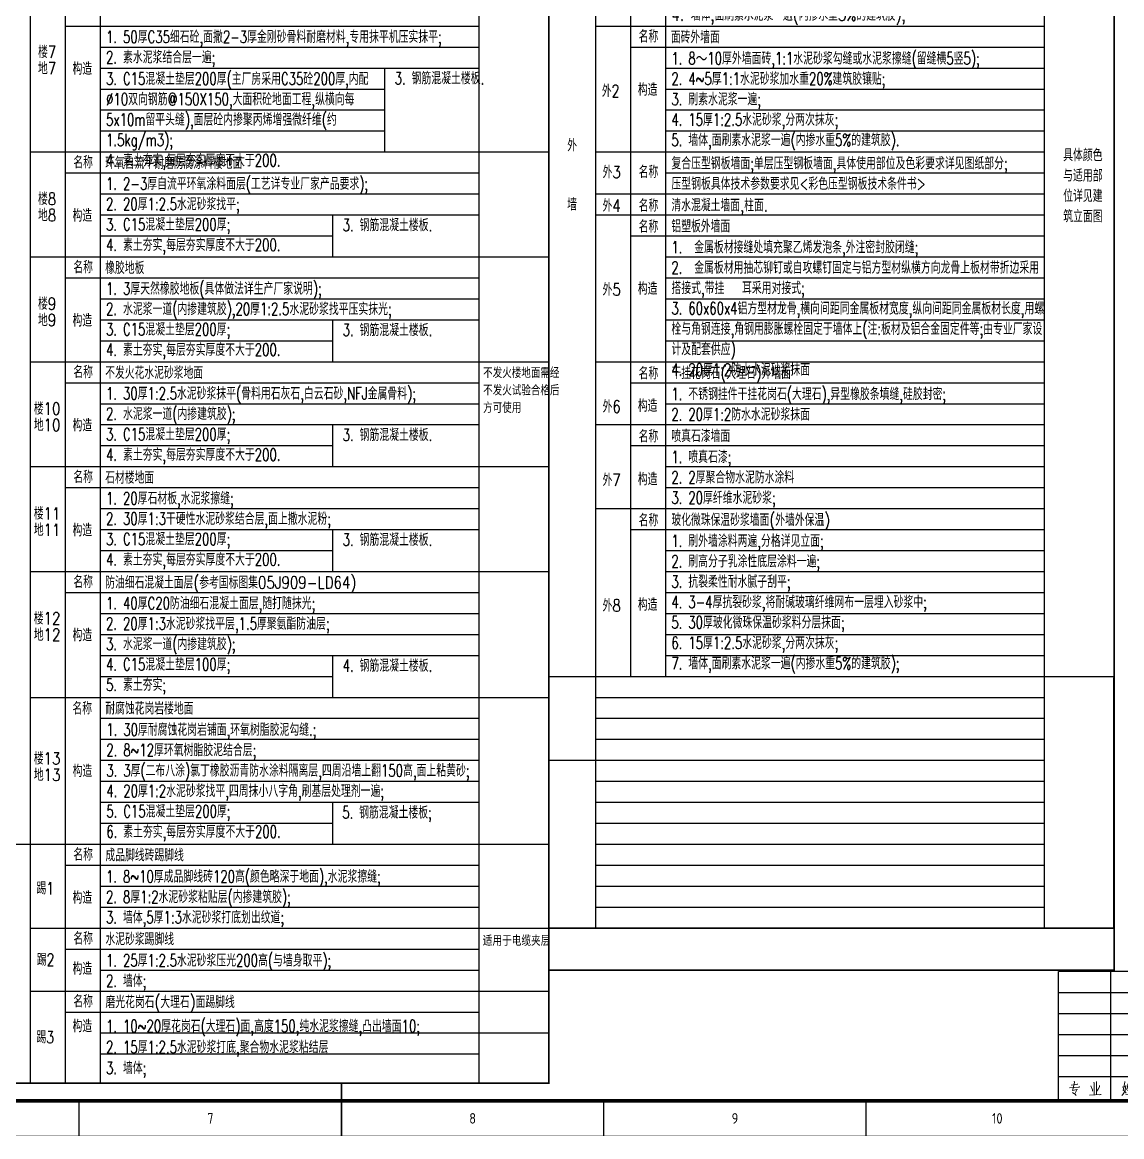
# Model space of a CAD drawing. Extents: x -93062 to 326984, y -142534 to 91021.
# Drawn here: x 260712 to 292147, y -92770 to -60895 of the extents above; entities that cross this region are included whole.
import ezdxf
from ezdxf.enums import TextEntityAlignment as Align

# ---------------------------------------------------------------- set-up
doc = ezdxf.new("R2010")
doc.units = 0
doc.header["$LTSCALE"] = 1000
doc.header["$MEASUREMENT"] = 0
doc.layers.get('0').update_dxf_attribs({"color": 8})
for name, color, linetype in [('HQ2', 8, 'Continuous'), ('PUB_TEXT', 8, 'Continuous'), ('工程做法表', 8, 'Continuous')]:
    doc.layers.add(name, color=color, linetype=linetype)
doc.styles.add('BIGFONT', font='GEDITXT', dxfattribs={"width": 0.8, "bigfont": 'DXT'})
doc.styles.add('hz', font='GEDITXT', dxfattribs={"width": 0.8, "bigfont": 'DXT'})
doc.styles.get("Standard").update_dxf_attribs({"font": 'gbenor.shx', "bigfont": 'gbcbig.shx'})
doc.styles.add('TK', font='GEDITXT.SHX', dxfattribs={"width": 0.85, "height": 3.5, "bigfont": 'DXT.SHX'})

# ---------------------------------------------------------------- blocks, each defined once
blk = doc.blocks.new('GEDI_WK_A11')
at = {"color": 3}
for p, q in [((450, 0), (450, 10)), ((525, 0), (525, 10)), ((600, 0), (600, 10)), ((675, 0), (675, 10))]:
    blk.add_line(p, q, dxfattribs=at)
for points, const_width in [([(0, 0), (1050, 0), (1050, 594), (0, 594)], 0.1), ([(25, 10), (1040, 10), (1040, 584), (25, 584)], 1)]:
    blk.add_lwpolyline(points, close=True, dxfattribs=dict(at, const_width=const_width))
at = {"color": 3, "const_width": 0.5}
blk.add_lwpolyline([(525, 0), (525, 15)], dxfattribs=at)
at = {"color": 3}
for s, p in [('7', (487.5, 5)), ('8', (562.5, 5)), ('9', (637.5, 5)), ('10', (712.5, 5))]:
    blk.add_text(s, height=3, dxfattribs=at).set_placement(p, align=Align.MIDDLE)
blk = doc.blocks.new('GEDI_HQ2_2012')
at = {"layer": 'HQ2', "color": 2}
for p, q in [((0, 37), (-65, 37)), ((-65, 0), (-65, 37)), ((-50, 0), (-50, 37)), ((-35, 0), (-35, 37)), ((-15, 0), (-15, 37)), ((0, 0), (0, 37)), ((-65, 31), (0, 31)), ((-65, 25), (0, 25)), ((-65, 19), (0, 19)), ((-65, 13), (0, 13)), ((-65, 7), (0, 7)), ((0, 0), (0, 7)), ((-65, 0), (0, 0))]:
    blk.add_line(p, q, dxfattribs=at)
at = {"layer": 'HQ2', "color": 7, "lineweight": 0}
for points in [[(-61.84, 3.75), (-58.95, 3.96), (-59.09, 3.99), (-59.26, 3.96)], [(-61.32, 4.51), (-59.5, 4.74), (-59.61, 4.74), (-59.81, 4.67)], [(-60.48, 5.59), (-60.45, 5.32), (-60.68, 4.06), (-60.94, 2.94), (-61, 3), (-59.61, 3.24), (-59.64, 3.34), (-60.33, 1.98)], [(-55.7, 4.3), (-55.3, 3.17), (-55.24, 2.8)], [(-54.89, 5.32), (-54.83, 5.02), (-54.83, 1.71)], [(-54.16, 5.56), (-54.1, 5.29), (-54.16, 1.74)], [(-53.24, 4.44), (-53.3, 3.99), (-53.67, 3.34), (-54.13, 2.66)], [(-45.7, 4.4), (-45.7, 4.26), (-45.81, 3.69), (-45.9, 3.24), (-45.95, 2.94), (-46.07, 2.69), (-46.25, 2.39), (-46.42, 2.12), (-46.62, 1.84), (-46.85, 1.57)], [(-46.82, 3.96), (-45.72, 4.09)], [(-46.04, 5.53), (-46.04, 5.36), (-46.48, 3), (-46.3, 2.9), (-46.1, 2.73), (-45.92, 2.59), (-45.78, 2.42), (-45.7, 2.25)], [(-45.12, 4.88), (-45.12, 4.64), (-45.26, 3.99), (-45.4, 3.58), (-45.58, 3.21)], [(-45.17, 3.96), (-44.02, 4.06), (-44.1, 4.09), (-44.27, 4.06)], [(-44.71, 5.53), (-44.68, 5.32), (-44.74, 1.88)], [(-39.56, 4.64), (-39.47, 4.61), (-38.17, 4.84), (-38.25, 4.91), (-38.49, 4.57), (-38.74, 4.2), (-39.01, 3.89), (-39.3, 3.58), (-39.62, 3.27), (-39.96, 2.97), (-40.34, 2.69), (-40.4, 2.66), (-40.63, 2.52), (-40.86, 2.36)], [(-39.15, 5.7), (-39.18, 5.46), (-39.53, 4.91), (-39.73, 4.57), (-39.96, 4.26), (-40.25, 3.92), (-40.54, 3.69)], [(-39.88, 4.26), (-39.82, 4.23), (-39.5, 3.92), (-39.47, 3.75), (-39.59, 3.99)], [(-27.95, 4.37), (-27.98, 4.2), (-28.44, 3.58), (-28.47, 3.51), (-28.7, 3.21), (-29.11, 2.83), (-29.31, 2.66), (-29.51, 2.49)], [(-28.5, 5.49), (-28.53, 5.26), (-28.76, 4.74), (-28.96, 4.33), (-29.2, 3.99)], [(-28.73, 4.81), (-27.89, 4.91)], [(-28.53, 4.78), (-28.33, 4.26)], [(-27.57, 3.27), (-28.5, 3.14)], [(-28.01, 4.13), (-26.85, 2.83), (-26.38, 2.83), (-26.85, 2.87), (-27.08, 3.11)], [(-27.43, 5.49), (-27.4, 5.32), (-27.75, 4.37)], [(-27.6, 4.71), (-26.56, 4.88)], [(-27.28, 4.67), (-27.02, 4.13)], [(-22.07, 4.64), (-21.98, 4.61), (-20.68, 4.84), (-20.76, 4.91), (-20.99, 4.57), (-21.26, 4.2), (-21.52, 3.89), (-21.81, 3.58), (-22.12, 3.27), (-22.47, 2.97), (-22.85, 2.69), (-22.91, 2.66), (-23.14, 2.52), (-23.37, 2.36)], [(-21.66, 5.7), (-21.69, 5.46), (-22.04, 4.91), (-22.24, 4.57), (-22.47, 4.26), (-22.76, 3.92), (-23.05, 3.69)], [(-22.39, 4.26), (-22.33, 4.23), (-22.01, 3.92), (-21.98, 3.75), (-22.1, 3.99)], [(-11.41, 5.19), (-11.35, 4.84), (-11.32, 4.09), (-11.29, 3.31), (-11.29, 3.21), (-11.29, 2.66), (-11.29, 1.94), (-11.29, 2.18), (-10.17, 2.39), (-9.93, 2.15), (-9.87, 2.46), (-9.87, 2.87), (-9.84, 3.65), (-9.82, 4.47), (-9.82, 5.15), (-9.79, 5.05), (-11.32, 4.81)], [(-11.29, 3.58), (-10.17, 3.79), (-10.28, 3.82), (-10.54, 3.69)], [(-6.08, 4.57), (-4.37, 4.78)], [(-5.62, 5.49), (-5.56, 5.29), (-5.56, 2.73)], [(-5.53, 3.99), (-5.01, 4.09)], [(-5.5, 3.41), (-5.04, 3.51)], [(-4.8, 5.7), (-4.75, 5.49), (-4.83, 2.83)], [(-4.14, 5.22), (-4.05, 4.84), (-4.05, 4.09), (-4.08, 3.27), (-4.14, 2.76), (-4.28, 2.22), (-4.46, 1.88), (-4.78, 1.37)], [(-4.05, 4.81), (-3.18, 4.98), (-3.27, 5.08), (-3.27, 4.03), (-3.27, 3.96), (-3.24, 2.42), (-3.27, 1.84), (-3.3, 1.5), (-3.33, 1.4), (-3.76, 1.84), (-3.36, 1.54)], [(-4.02, 3.96), (-3.53, 4.06)], [(-60.97, 2.42), (-60.62, 2.15), (-60.39, 1.98), (-60.13, 1.81), (-59.99, 1.67), (-59.9, 1.5)], [(-56.1, 1.64), (-52.83, 1.81), (-52.98, 1.84), (-53.3, 1.77)], [(-45.75, 1.81), (-43.72, 1.91), (-43.93, 1.94), (-44.27, 1.88)], [(-45.29, 3), (-44.07, 3.17), (-44.22, 3.17), (-44.36, 3.11)], [(-39.73, 3.04), (-39.67, 2.94), (-39.62, 2.08), (-39.59, 1.98), (-39.59, 1.37), (-39.62, 1.64), (-39.62, 1.74), (-38.19, 1.91), (-38.22, 1.91), (-38.37, 1.91), (-38.22, 3.17), (-38.17, 3.11), (-38.25, 3.07), (-39.64, 2.87)], [(-28.99, 1.61), (-26.79, 1.77), (-26.93, 1.77), (-27.25, 1.74)], [(-28.62, 2.66), (-28.47, 2.22), (-28.47, 2.01), (-28.5, 2.29)], [(-28.07, 2.94), (-27.95, 2.42), (-28.01, 2.15), (-28.01, 2.52)], [(-27.34, 2.9), (-27.34, 2.66), (-27.69, 1.71)], [(-22.24, 3.04), (-22.18, 2.94), (-22.12, 2.08), (-22.1, 1.98), (-22.1, 1.37), (-22.12, 1.64), (-22.12, 1.74), (-20.71, 1.91), (-20.74, 1.91), (-20.88, 1.91), (-20.74, 3.17), (-20.68, 3.11), (-20.76, 3.07), (-22.15, 2.87)], [(-6.17, 2.63), (-4.37, 2.9), (-4.46, 2.94), (-4.57, 2.83)], [(-5.5, 2.42), (-5.53, 2.25), (-5.76, 1.91), (-5.97, 1.67), (-6.17, 1.5)], [(-5.04, 2.52), (-4.72, 2.12), (-4.72, 1.94), (-4.83, 2.25)], [(-4.08, 3.07), (-4.02, 3.07), (-3.56, 3.17)]]:
    blk.add_lwpolyline(points, dxfattribs=at)
blk.add_text('112233', height=0.0001).set_placement((-22.1, 1.74))
blk = doc.blocks.new('A$C51466E6C')
for name, p in [('GEDI_WK_A11', (0, 0)), ('GEDI_HQ2_2012', (795, 10))]:
    blk.add_blockref(name, p)
at = {"style": 'TK', "width": 0.85}
for tag, height, p in [('PROJECTNAME', 4.75, (985, 44)), ('PHASE', 4, (1027, 44)), ('DRAWINGNAME', 4.75, (995, 31))]:
    blk.add_attdef(tag, text='', height=height, dxfattribs=at).set_placement(p, align=Align.MIDDLE_CENTER)
for tag, p, height in [('APPROVE', (872, 32.75), 3.5), ('DESIGN', (917, 32.75), 3.5), ('REVIEW1', (872, 25.75), 3.5), ('DRAW', (917, 25.75), 3.5), ('DRAWINGNUMBER', (967, 18.5), 4), ('REVIEW2', (872, 18.75), 3.5), ('PROPORTION', (917, 18.75), 3.5), ('CHECK', (872, 11.75), 3.5), ('DATE', (917, 11.75), 3.5), ('VERSION', (1033, 11.75), 3.5)]:
    blk.add_attdef(tag, p, '', height=height, dxfattribs=at)

msp = doc.modelspace()

# ---------------------------------------------------------------- linework, layer by layer
at = {"layer": '工程做法表'}
for p, q in [((271071.2, -62203.8), (271071.2, -64603.8)), ((269585, -66403.8), (269585, -67603.8)), ((269585, -69403.8), (269585, -70603.8)), ((269585, -72403.8), (269585, -73603.8)), ((269585, -75403.8), (269585, -76603.8)), ((269585, -79003.8), (269585, -80203.8)), ((269585, -83203.8), (269585, -84403.8))]:
    msp.add_line(p, q, dxfattribs=at)
at = {"layer": '工程做法表', "const_width": 50}
for points in [[(221839.1, -35940.1), (275767.7, -35940.1), (275767.7, -91240.1), (259604.6, -91240.1)], [(221839.1, -35940.1), (275767.7, -35940.1), (275767.7, -91240.1), (259604.6, -91240.1)], [(238002.1, -35940.1), (291930.8, -35940.1), (291930.8, -88003.8), (275767.7, -88003.8)], [(238002.1, -35940.1), (291930.8, -35940.1), (291927.9, -86803.8), (275767.7, -86803.8)]]:
    msp.add_lwpolyline(points, dxfattribs=at)
at = {"layer": '工程做法表'}
for points in [[(260936.2, -35940.1), (260936.2, -91240.1)], [(261936.2, -35940.1), (261936.2, -91240.1)], [(273766.4, -35940.1), (273766.4, -91240.1)], [(277100.2, -35940.1), (277100.2, -86803.8)], [(278099.2, -35940.1), (278099.2, -79603.8)], [(289930.4, -35940.1), (289930.4, -86803.8)], [(262936.1, -37003.8), (262936.1, -91240.1)], [(279100.2, -37003.8), (279100.2, -79603.8)], [(261936.2, -61003.8), (273766.4, -61003.8)], [(277100.2, -61003.8), (289930.4, -61003.8)], [(262936.1, -61603.8), (273766.4, -61603.8)], [(278100.2, -61603.8), (289930.4, -61603.8)], [(262936.1, -62203.8), (273766.4, -62203.8)], [(279100.2, -62203.8), (289930.4, -62203.8)], [(262936.1, -62803.8), (271071.2, -62803.8)], [(279100.2, -62803.8), (289930.4, -62803.8)], [(262936.1, -63403.8), (271071.2, -63403.8)], [(279100.2, -63403.8), (289930.4, -63403.8)], [(262936.1, -64003.8), (271071.2, -64003.8)], [(279100.2, -64003.8), (289930.4, -64003.8)], [(260936.2, -64603.8), (275767, -64603.8)], [(277100.2, -64603.8), (289930.4, -64603.8)], [(261936.2, -65203.8), (273766.4, -65203.8)], [(279100.2, -65203.8), (289930.4, -65203.8)], [(262936.1, -65803.8), (273766.4, -65803.8)], [(277100.2, -65803.8), (289930.4, -65803.8)], [(262936.1, -66403.8), (273766.4, -66403.8)], [(277100.2, -66403.8), (289930.4, -66403.8)], [(262936.1, -67003.8), (269585, -67003.8)], [(278099.2, -67003.8), (289930.4, -67003.8)], [(260936.2, -67603.8), (275766.8, -67603.8)], [(279100.2, -67603.8), (289930.4, -67603.8)], [(261936.2, -68203.8), (273766.4, -68203.8)], [(279100.2, -68203.8), (289930.4, -68203.8)], [(262936.1, -68803.8), (273766.4, -68803.8)], [(279100.2, -68803.8), (289930.4, -68803.8)], [(262936.1, -69403.8), (273766.4, -69403.8)], [(279100.2, -69403.8), (289930.4, -69403.8)], [(262936.1, -70003.8), (269585, -70003.8)], [(279100.2, -70003.8), (289930.4, -70003.8)], [(260936.2, -70603.8), (275766.7, -70603.8)], [(277100.2, -70603.8), (289930.4, -70603.8)], [(261936.2, -71203.8), (273766.4, -71203.8)], [(278100.2, -71203.8), (289930.4, -71203.8)], [(262936.1, -71803.8), (273766.4, -71803.8)], [(279100.2, -71803.8), (289930.4, -71803.8)], [(262936.1, -72403.8), (273766.4, -72403.8)], [(277100.2, -72403.8), (289930.4, -72403.8)], [(262936.1, -73003.8), (269585, -73003.8)], [(278100.2, -73003.8), (289930.4, -73003.8)], [(260936.2, -73603.8), (275767.7, -73603.8)], [(279099.2, -73603.8), (289930.4, -73603.8)], [(261936.2, -74203.8), (273766.4, -74203.8)], [(279100.2, -74203.8), (289930.4, -74203.8)], [(262936.1, -74803.8), (273766.4, -74803.8)], [(277100.2, -74803.8), (289930.4, -74803.8)], [(262936.1, -75403.8), (273766.4, -75403.8)], [(278099.2, -75403.8), (289930.4, -75403.8)], [(262936.1, -76003.8), (269585, -76003.8)], [(279099.2, -76003.8), (289930.4, -76003.8)], [(260936.2, -76603.8), (275767.7, -76603.8)], [(279099.2, -76603.8), (289930.4, -76603.8)], [(279100.2, -76603.8), (289930.4, -76603.8)], [(261936.2, -77203.8), (273766.4, -77203.8)], [(279099.2, -77203.8), (289930.4, -77203.8)], [(279100.2, -77203.8), (289930.4, -77203.8)], [(262936.1, -77803.8), (273766.4, -77803.8)], [(279099.2, -77803.8), (289930.4, -77803.8)], [(279100.2, -77803.8), (289930.4, -77803.8)], [(262936.1, -78403.8), (273766.4, -78403.8)], [(279099.2, -78403.8), (289930.4, -78403.8)], [(279100.2, -78403.8), (289930.4, -78403.8)], [(262936.1, -79003.8), (273766.4, -79003.8)], [(279099.2, -79003.8), (289930.4, -79003.8)], [(279100.2, -79003.8), (289930.4, -79003.8)], [(262936.1, -79603.8), (269585, -79603.8)], [(275768.7, -79603.8), (291928.9, -79603.8)], [(277100.2, -79603.8), (289930.4, -79603.8)], [(277100.2, -79603.8), (289930.4, -79603.8)], [(279100.2, -79603.8), (289930.4, -79603.8)], [(260936.2, -80203.8), (273766.4, -80203.8)], [(273766.4, -80203.8), (275767.7, -80203.8)], [(277100.2, -80203.8), (289930.4, -80203.8)], [(262936.1, -80803.8), (273766.4, -80803.8)], [(277100.2, -80803.8), (289930.4, -80803.8)], [(262936.1, -81403.8), (273766.4, -81403.8)], [(277100.2, -81403.8), (289930.4, -81403.8)], [(262936.1, -82003.8), (273766.4, -82003.8)], [(275767.7, -82003.8), (289930.4, -82003.8)], [(262936.1, -82603.8), (273766.4, -82603.8)], [(277100.2, -82603.8), (289930.4, -82603.8)], [(262936.1, -83203.8), (273766.4, -83203.8)], [(277100.2, -83203.8), (289930.4, -83203.8)], [(262936.1, -83803.8), (269585, -83803.8)], [(277100.2, -83803.8), (289930.4, -83803.8)], [(259604.6, -84403.8), (275767.7, -84403.8)], [(277100.2, -84403.8), (289930.4, -84403.8)], [(261936.2, -85003.8), (273766.4, -85003.8)], [(277100.2, -85003.8), (289930.4, -85003.8)], [(262936.1, -85603.8), (273766.4, -85603.8)], [(277100.2, -85603.8), (289930.4, -85603.8)], [(262936.1, -86203.8), (273766.4, -86203.8)], [(277100.2, -86203.8), (289930.4, -86203.8)], [(260936.2, -86803.8), (275766, -86803.8)], [(275767.7, -86803.8), (291927.9, -86803.8)], [(261936.2, -87403.8), (273766.4, -87403.8)], [(262936.1, -88003.8), (273766.4, -88003.8)], [(260936.2, -88603.8), (275766, -88603.8)], [(261936.2, -89203.8), (273766.4, -89203.8)], [(262936.1, -89803.8), (275766, -89803.8)], [(262936.1, -90403.8), (273766.4, -90403.8)]]:
    msp.add_lwpolyline(points, dxfattribs=at)

# ---------------------------------------------------------------- block references
at = {"xscale": 100, "yscale": 100, "zscale": 100}
msp.add_blockref('A$C51466E6C', (217339.1, -92745.5), dxfattribs=at)

# ---------------------------------------------------------------- texts
at = {"layer": 'PUB_TEXT', "linetype": 'Continuous', "style": 'BIGFONT'}
for s, width, p in [('名称', 0.8, (278616.4, -61474.6)), ('楼7', 0.8, (261421.7, -61919.6)), ('地7', 0.8, (261421.7, -62387.5)), ('外2', 0.75, (277536, -63033)), ('外', 0.8, (276434, -64591.1)), ('名称', 0.8, (262452.3, -65074.6)), ('外3', 0.8, (277564.8, -65356.2)), ('名称', 0.8, (278616.4, -65350.8)), ('楼8', 0.8, (261421.7, -66119.6)), ('墙', 0.8, (276434, -66279.8)), ('外4', 0.8, (277564.8, -66317)), ('名称', 0.8, (278616.4, -66311.6)), ('地8', 0.8, (261421.7, -66587.5)), ('名称', 0.8, (278616.4, -66911.6)), ('名称', 0.8, (262452.3, -68074.6)), ('外5', 0.8, (277564.8, -68713.6)), ('楼9', 0.8, (261421.7, -69119.6)), ('地9', 0.8, (261421.7, -69587.5)), ('名称', 0.8, (262452.3, -71074.6)), ('名称', 0.8, (278616.4, -71111.6)), ('外6', 0.8, (277564.8, -72061.9)), ('楼10', 0.8, (261421.7, -72119.6)), ('地10', 0.8, (261421.7, -72587.5)), ('名称', 0.8, (278616.4, -72911.6)), ('名称', 0.8, (262452.3, -74074.6)), ('外7', 0.8, (277564.8, -74161.9)), ('楼11', 0.8, (261421.7, -75119.6)), ('地11', 0.8, (261421.7, -75587.5)), ('名称', 0.8, (278616.4, -75311.6)), ('名称', 0.8, (262452.3, -77074.6)), ('外8', 0.8, (277564.8, -77752)), ('楼12', 0.8, (261421.7, -78119.6)), ('地12', 0.8, (261421.7, -78587.5)), ('楼13', 0.8, (261421.7, -82126.4)), ('地13', 0.8, (261421.7, -82594.4)), ('名称', 0.8, (262452.3, -84874.6)), ('踢1', 0.75, (261371.9, -85838.9)), ('名称', 0.8, (262452.3, -87274.6)), ('踢2', 0.75, (261382.4, -87880.9)), ('名称', 0.8, (262452.3, -89074.6)), ('踢3', 0.75, (261371.9, -90097.9))]:
    msp.add_text(s, height=350, dxfattribs=dict(at, width=width)).set_placement(p, align=Align.CENTER)
at = {"layer": 'PUB_TEXT', "linetype": 'Continuous', "style": 'BIGFONT', "width": 0.8}
for s, p in [('面砖外墙面', (279255.4, -61493.7)), ('构造', (262148.8, -62398.3)), ('构造', (278312.8, -62998.3)), ('环氧自流平耐磨防腐涂料楼地面 ', (263083.2, -65093.8)), ('构造', (262148.8, -66598.3)), ('橡胶地板', (263083.2, -68093.8)), ('构造', (278312.8, -68689.5)), ('构造', (262148.8, -69598.3)), ('不发火花水泥砂浆地面', (263083.2, -71093.8)), ('构造', (278312.8, -72037.8)), ('构造', (262148.8, -72598.3)), ('石材楼地面', (263083.2, -74093.8)), ('构造', (278312.8, -74137.8)), ('构造', (262148.8, -75598.3)), ('防油细石混凝土面层(参考国标图集05J909-LD64)', (263083.2, -77093.8)), ('构造', (278312.8, -77727.9)), ('构造', (262148.8, -78598.3)), ('名称', (262146.5, -80694.9)), ('耐腐蚀花岗岩楼地面', (263085.4, -80694.9)), ('构造', (262152.9, -82482.7)), ('成品脚线砖踢脚线', (263091.3, -84893.7)), ('构造', (262148.8, -86107.2)), ('水泥砂浆踢脚线', (263091.3, -87293.7)), ('构造', (262148.8, -88139)), ('磨光花岗石(大理石)面踢脚线', (263091.3, -89093.7)), ('构造', (262148.8, -89780.9))]:
    msp.add_text(s, height=350, dxfattribs=at).set_placement(p)
at = {"layer": 'PUB_TEXT', "linetype": 'Continuous', "attachment_point": 1}
for s, insert, char_height, width, style in [('1. 外墙腻子刮面砂纸打磨光滑,{\\C7;刷}外墙涂料两遍,分格详见立面;\\P2. 5-7厚聚合物乳液水泥砂浆防水层;\\P3. 15厚1:2.5水泥砂浆,分两次抹灰;\\P4. 墙体,面刷素水泥浆一遍(内掺水重5%的建筑胶);', (279272.8, -58752.6), 350, 10657.664, 'hz'), ('{\\W0.7;\\P1. 50厚C35细石砼,面撒2-3厚金刚砂骨料耐磨材料,专用抹平机压实抹平;\\P2. 素水泥浆结合层一遍;}', (263109.1, -60552.7), 350, 10657.275, 'hz'), ('{\\W0.7;1. 8\\fSimSun|b0|i0|c134|p2;～\\Fgeditxt,dxt|c134;10厚外墙面砖,1:1水泥砂浆勾缝或水泥浆擦缝(留缝横5竖5);\\P2. 4~5厚1:1水泥砂浆加水重20%建筑胶镶贴;\\P3. 刷素水泥浆一遍;\\P4. 15厚1:2.5水泥砂浆,分两次抹灰;\\P5. 墙体,面刷素水泥浆一遍(内掺水重5%的建筑胶).}', (279272.8, -61752.6), 350, 10657.664, 'hz'), ('{\\W0.7;\\P3. C15混凝土垫层200厚(主厂房采用C35砼200厚,内配∅10双向钢筋@150X150,大面积砼地面工程,纵横向每5x10m留平头缝),面层砼内掺聚丙烯增强微纤维(约1.5kg/m3);\\P4. 素土夯实,每层夯实厚度不大于200.}', (263109.1, -61752.7), 350, 7962.151, 'hz'), ('\\P{\\W0.7;\\P3. 钢筋混凝土楼板.}', (271360, -61153.7), 350, 12745.052, 'hz'), ('{\\W0.7;具体颜色与适用部位详见建筑立面图}', (290473.2, -64520.1), 350, 1139, 'BIGFONT'), ('{\\W0.7;复合压型钢板墙面;单层压型钢板墙面,具体使用部位及色彩要求详见图纸部分;\\P压型钢板具体技术参数要求见<彩色压型钢板技术条件书>}', (279273.2, -64752.7), 350, 12745.052, 'hz'), ('{\\W0.7;\\P1. 2-3厚自流平环氧涂料面层(工艺详专业厂家产品要求);\\P2. 20厚1:2.5水泥砂浆找平; \\P3. C15混凝土垫层200厚;\\P4. 素土夯实,每层夯实厚度不大于200.}', (263109.1, -64752.7), 350, 10657.275, 'hz'), ('清水混凝土墙面,柱面.', (279273.2, -65952.7), 350, 12745.052, 'hz'), ('\\P\\P{\\W0.7;3. 钢筋混凝土楼板.}', (269873.8, -65353.7), 350, 12745.052, 'hz'), ('铝塑板外墙面', (279273.2, -66552.7), 350, 12745.052, 'hz'), ('{\\W0.7;1.  金属板材接缝处填充聚乙烯发泡条,外注密封胶闭缝;\\P2.  金属板材用抽芯铆钉或自攻螺钉固定与铝方型材纵横方向龙骨上板材带折边采用搭接式,带挂   耳采用对接式; \\P3. 60x60x4铝方型材龙骨,横向间距同金属板材宽度,纵向间距同金属板材长度,用螺栓与角钢连接,角钢用膨胀螺栓固定于墙体上(注:板材及铝合金固定件等;由专业厂家设计及配套供应) \\P4. 20厚1:2防水水泥砂浆抹面}', (279272.8, -67152.6), 350, 10657.664, 'hz'), ('{\\W0.7;\\P1. 3厚天然橡胶地板(具体做法详生产厂家说明);\\P2. 水泥浆一道(内掺建筑胶),20厚1:2.5水泥砂浆找平压实抹光; \\P3. C15混凝土垫层200厚;\\P4. 素土夯实,每层夯实厚度不大于200.}', (263109.1, -67752.7), 350, 10657.275, 'hz'), ('\\P\\P{\\W0.7;3. 钢筋混凝土楼板.}', (269873.8, -68353.7), 350, 12745.052, 'hz'), ('{\\W0.7;不发火楼地面需经\\P不发火试验合格后\\P方可使用}', (273888.4, -70769.2), 300, 12745.052, 'hz'), ('干挂花岗石(大理石)外墙面', (279273.2, -70752.7), 350, 12745.052, 'hz'), ('{\\W0.7;\\P1. 30厚1:2.5水泥砂浆抹平(骨料用石灰石,白云石砂,NFJ金属骨料);\\P2. 水泥浆一道(内掺建筑胶); \\P3. C15混凝土垫层200厚;\\P4. 素土夯实,每层夯实厚度不大于200.}', (263109.1, -70752.7), 350, 10657.275, 'hz'), ('{\\W0.7;1. 不锈钢挂件干挂花岗石(大理石),异型橡胶条填缝,硅胶封密;\\P2. 20厚1:2防水水泥砂浆抹面}', (279272.8, -71352.6), 350, 10657.664, 'hz'), ('\\P\\P{\\W0.7;3. 钢筋混凝土楼板.}', (269873.8, -71353.7), 350, 12745.052, 'hz'), ('喷真石漆墙面', (279273.2, -72552.7), 350, 12745.052, 'hz'), ('{\\W0.7;1. 喷真石漆;\\P2. 2厚聚合物水泥防水涂料\\P3. 20厚纤维水泥砂浆;}', (279272.8, -73152.6), 350, 10657.664, 'hz'), ('{\\W0.7;\\P1. 20厚石材板,水泥浆擦缝;\\P2. 30厚1:3干硬性水泥砂浆结合层,面上撒水泥粉; \\P3. C15混凝土垫层200厚;\\P4. 素土夯实,每层夯实厚度不大于200.}', (263109.1, -73752.7), 350, 10657.275, 'hz'), ('玻化微珠保温砂浆墙面(外墙外保温)', (279273.2, -74952.7), 350, 12745.052, 'hz'), ('\\P\\P{\\W0.7;3. 钢筋混凝土楼板.}', (269873.8, -74353.7), 350, 12745.052, 'hz'), ('{\\W0.7;1. 刷外墙涂料两遍,分格详见立面;\\P2. 刷高分子乳涂性底层涂料一遍;\\P3. 抗裂柔性耐水腻子刮平;\\P4. 3-4厚抗裂砂浆,将耐碱玻璃纤维网布一层埋入砂浆中;\\P5. 30厚玻化微珠保温砂浆料分层抹面;\\P6. 15厚1:2.5水泥砂浆,分两次抹灰;\\P7. 墙体,面刷素水泥浆一遍(内掺水重5%的建筑胶);}', (279272.8, -75552.6), 350, 10657.664, 'hz'), ('{\\W0.7;\\P1. 40厚C20防油细石混凝土面层,随打随抹光;\\P2. 20厚1:3水泥砂浆找平层,1.5厚聚氨酯防油层;\\P3. 水泥浆一道(内掺建筑胶);\\P4. C15混凝土垫层100厚;\\P5. 素土夯实;}', (263109.1, -76752.7), 350, 10657.275, 'hz'), ('\\P\\P{\\W0.7;4. 钢筋混凝土楼板.}', (269873.8, -77953.7), 350, 12745.052, 'hz'), ('{\\W0.7;1. 30厚耐腐蚀花岗岩铺面,环氧树脂胶泥勾缝.;\\P2. 8~12厚环氧树脂胶泥结合层;\\P3. 3厚(二布八涂)氯丁橡胶沥青防水涂料隔离层,四周沿墙上翻150高,面上粘黄砂;\\P4. 20厚1:2水泥砂浆找平,四周抹小八字角,刷基层处理剂一遍;\\P5. C15混凝土垫层200厚;\\P6. 素土夯实,每层夯实厚度不大于200.}', (263115.5, -80953.7), 350, 12745.052, 'hz'), ('\\P\\P{\\W0.7;5. 钢筋混凝土楼板;}', (269860.2, -82153.7), 350, 12745.052, 'hz'), ('{\\W0.7;1. 8~10厚成品脚线砖120高(颜色略深于地面),水泥浆擦缝;\\P2. 8厚1:2水泥砂浆粘贴层(内掺建筑胶);\\P3. 墙体,5厚1:3水泥砂浆打底划出纹道;}', (263108.7, -85152.6), 350, 10657.664, 'hz'), ('适用于电缆夹层', (273879, -87012.4), 300, 1918.962, 'hz'), ('{\\W0.7;1. 25厚1:2.5水泥砂浆压光200高(与墙身取平);\\P2. 墙体;}', (263108.7, -87552.6), 350, 10657.664, 'hz'), ('{\\W0.7;1. 10~20厚花岗石(大理石)面,高度150,纯水泥浆擦缝,凸出墙面10;\\H1.3524x; }', (263108.7, -89430.9), 350, 10657.664, 'hz'), ('{\\W0.7;2. 15厚1:2.5水泥砂浆打底,聚合物水泥浆粘结层}', (263108.7, -90030.9), 350, 10657.664, 'hz'), ('{\\W0.7;3. 墙体;}', (263108.7, -90630.9), 350, 10657.664, 'hz')]:
    msp.add_mtext(s, dxfattribs=dict(at, insert=insert, char_height=char_height, width=width, style=style))

doc.saveas('drawing.dxf')
